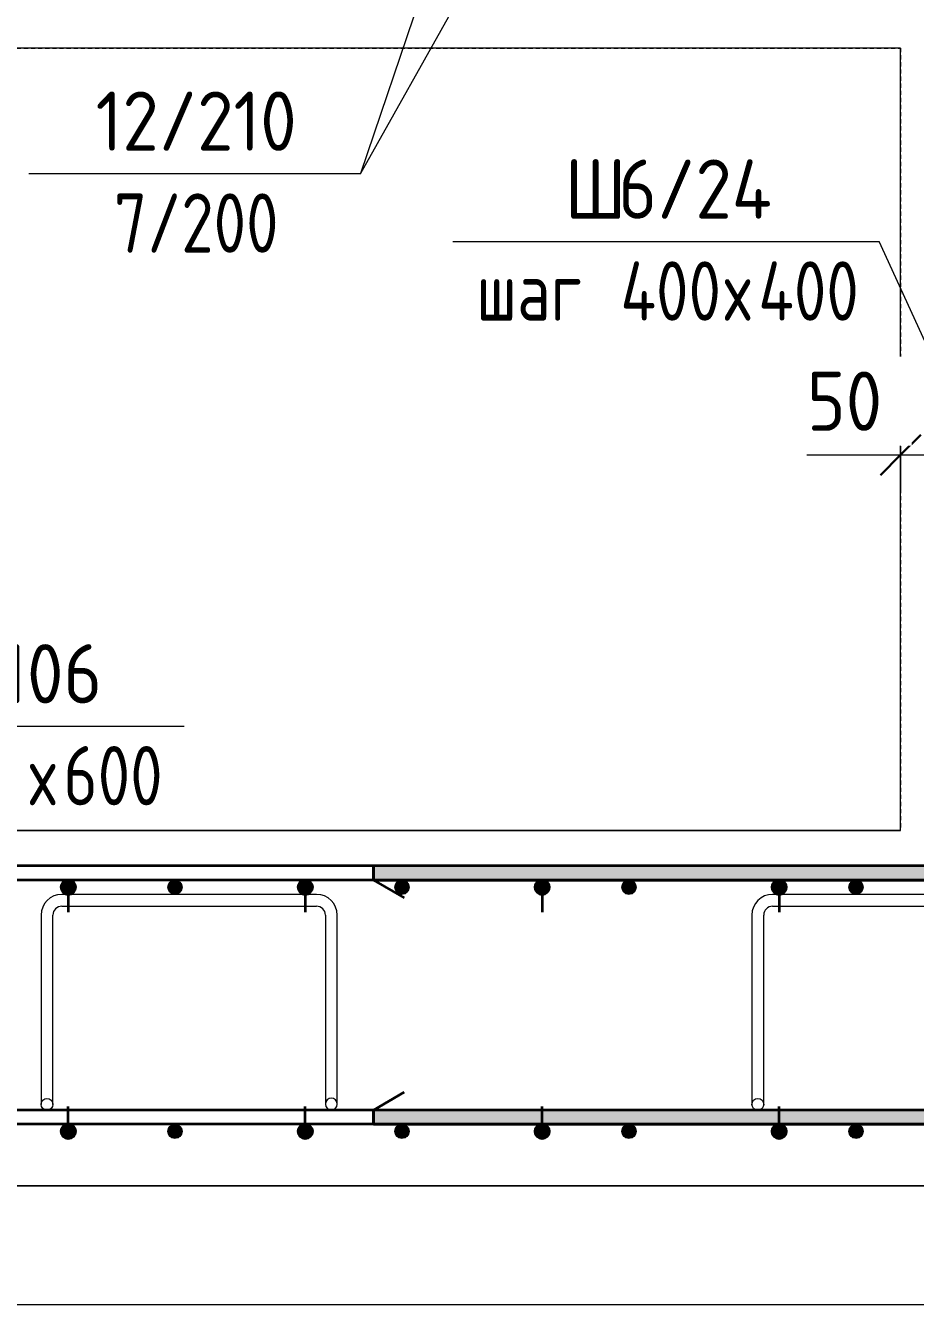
# Model space of a CAD drawing. Header units: millimetres. Extents: x -24758 to -3756, y -1583 to 75054.
# Drawn here: x -13233 to -12482, y -1280 to -201 of the extents above; entities that cross this region are included whole.
import ezdxf

# ---------------------------------------------------------------- set-up
doc = ezdxf.new("R2010")
doc.units = ezdxf.units.MM
doc.linetypes.add('01 Штриховая _4 мм_', pattern=[6, 3.5, -2.5])
for name, color, linetype, lineweight in [('AA_Dim', 7, 'Continuous', 9), ('AA_Dim-20', 7, 'Continuous', 9), ('AA_Oformlenie', 7, 'Continuous', 9), ('AA_Vinoska', 7, 'Continuous', 9), ('AF_Element', 7, 'Continuous', 60), ('AF_Element_Опалубка', 7, 'Continuous', 20), ('AF_Perekritie_Опалубка', 7, 'Continuous', 20), ('AF_Stena_Опалубка', 7, 'Continuous', 20), ('KR_Armatura', 7, 'Continuous', 20), ('KR_Armatura_Tonkie', 7, 'Continuous', 20), ('KR_Fundament', 7, 'Continuous', 20)]:
    doc.layers.add(name, color=color, linetype=linetype, lineweight=lineweight)
doc.styles.add('ISOCPEUR_1', font='isocpeur.ttf', dxfattribs={"width": 0.9, "height": 50})
doc.styles.add('ISOCPEUR_2', font='isocpeur.ttf', dxfattribs={"width": 0.8, "height": 50})
doc.dimstyles.new('01_Точн_3_знака__непрозр_', dxfattribs={"dimscale": 304.8, "dimtxt": 49.799059, "dimasz": 0.111549, "dimexe": 0.098425, "dimexo": 0.065617, "dimgap": 0.016404, "dimtad": 1, "dimdec": 3, "dimrnd": 0.001, "dimdsep": 46, "dimtxsty": 'ISOCPEUR_1', "dimblk1": 'OBLIQUE', "dimblk2": 'OBLIQUE', "dimsah": 1, "dimcen": 0.09, "dimdle": 0.098425, "dimazin": 0, "dimtfac": 1, "dimtdec": 4, "dimtix": 1, "dimtmove": 1, "dimatfit": 3, "dimfxl": 1, "dimtvp": 1, "dimtfill": 1, "dimtolj": 1, "dimtzin": 0, "dimlwd": 18, "dimlwe": 18, "dimarcsym": 2})

# ---------------------------------------------------------------- blocks, each defined once
blk = doc.blocks.new('Лестница тип 2 ед2 - Лестница тип 2 ед1-3683842-Сечение 2')
at = {"layer": 'AF_Element', "lineweight": 20}
for p, q in [((-21975.1, -220), (-23075.1, -220)), ((-21975.1, -880), (-21975.1, -220)), ((-23075.1, -880), (-21975.1, -880))]:
    blk.add_line(p, q, dxfattribs=at)
blk = doc.blocks.new('350_Стержень П торец СК-СГ _НесАрм_РабПлоск_ - 350_Стержень П торец СК-СГ _НесАрм_РабПлоск_-3713996-Сечение 2')
at = {"layer": 'KR_Armatura_Tonkie', "lineweight": 35}
for points in [[(-23677.6, -934), (-23676, -933.8), (-23674.6, -933.2), (-23673.3, -932.2), (-23672.4, -931), (-23671.8, -929.6), (-23671.6, -928), (-23671.8, -926.4), (-23672.4, -925), (-23673.3, -923.8), (-23674.6, -922.8), (-23676, -922.2), (-23677.6, -922), (-23679.1, -922.2), (-23680.6, -922.8), (-23681.8, -923.8), (-23682.8, -925), (-23683.4, -926.9), (-23683.6, -928), (-23683.4, -929.6), (-23682.8, -931), (-23681.8, -932.2), (-23680.6, -933.2), (-23679.1, -933.8)], [(-23677.6, -934), (-23676, -933.8), (-23674.6, -933.2), (-23673.3, -932.2), (-23672.4, -931), (-23671.8, -929.6), (-23671.6, -928), (-23671.8, -926.4), (-23672.4, -925), (-23673.3, -923.8), (-23674.6, -922.8), (-23676, -922.2), (-23677.6, -922), (-23679.1, -922.2), (-23680.6, -922.8), (-23681.8, -923.8), (-23682.8, -925), (-23683.4, -926.9), (-23683.6, -928), (-23683.4, -929.6), (-23682.8, -931), (-23681.8, -932.2), (-23680.6, -933.2), (-23679.1, -933.8)], [(-23677.6, -1140), (-23676, -1139.8), (-23674.6, -1139.2), (-23673.3, -1138.2), (-23672.4, -1137), (-23671.8, -1135.6), (-23671.6, -1134), (-23671.8, -1132.4), (-23672.4, -1131), (-23673.3, -1129.8), (-23674.6, -1128.8), (-23676, -1128.2), (-23677.6, -1128), (-23679.1, -1128.2), (-23680.6, -1128.8), (-23681.8, -1129.8), (-23682.8, -1131), (-23683.4, -1132.4), (-23683.6, -1134), (-23683.4, -1135.6), (-23682.8, -1137), (-23681.8, -1138.2), (-23680.6, -1139.2), (-23679.1, -1139.8), (-23677.6, -1140)], [(-23677.6, -1140), (-23676, -1139.8), (-23674.6, -1139.2), (-23673.3, -1138.2), (-23672.4, -1137), (-23671.8, -1135.6), (-23671.6, -1134), (-23671.8, -1132.4), (-23672.4, -1131), (-23673.3, -1129.8), (-23674.6, -1128.8), (-23676, -1128.2), (-23677.6, -1128), (-23679.1, -1128.2), (-23680.6, -1128.8), (-23681.8, -1129.8), (-23682.8, -1131), (-23683.4, -1132.4), (-23683.6, -1134), (-23683.4, -1135.6), (-23682.8, -1137), (-23681.8, -1138.2), (-23680.6, -1139.2), (-23679.1, -1139.8), (-23677.6, -1140)]]:
    blk.add_hatch(color=256, dxfattribs=at).paths.add_polyline_path(points)
at = {"layer": 'AA_Oformlenie'}
for centre, start, end in [((-23677.6, -928), 0, 180), ((-23677.6, -928), 180, 0), ((-23677.6, -1134), 0, 180), ((-23677.6, -1134), 180, 0)]:
    blk.add_arc(centre, 6, start, end, dxfattribs=at)
at = {"layer": 'KR_Armatura_Tonkie', "lineweight": 35}
for p, q in [((-23677.6, -934), (-23677.6, -949)), ((-23677.6, -1128), (-23677.6, -1113))]:
    blk.add_line(p, q, dxfattribs=at)
for centre in [(-23677.6, -928), (-23677.6, -1134)]:
    blk.add_circle(centre, 6, dxfattribs=at)
for centre, start, end in [((-23677.6, -928), 90, 270), ((-23677.6, -928), 270, 90), ((-23677.6, -1134), 90, 270), ((-23677.6, -1134), 270, 90)]:
    blk.add_arc(centre, 6, start, end, dxfattribs=at)
blk = doc.blocks.new('350_Стержень П торец СК-СГ _НесАрм_РабПлоск_ - 350_Стержень П торец СК-СГ _НесАрм_РабПлоск_-V3-Сечение 2')
at = {"layer": 'KR_Armatura_Tonkie', "lineweight": 35}
for p, q in [((-21862.1, -910), (-22420.1, -910)), ((-22420.1, -922), (-22420.1, -910)), ((-22420.1, -910), (-22420.1, -922)), ((-22420.1, -922), (-21862.1, -922)), ((-22420.1, -922), (-22394.1, -937)), ((-21832.1, -952), (-21832.1, -1086)), ((-21820.1, -1086), (-21820.1, -952)), ((-22420.1, -1116), (-22394.1, -1101)), ((-21862.1, -1116), (-22420.1, -1116)), ((-22420.1, -1116), (-22420.1, -1128)), ((-22420.1, -1128), (-22420.1, -1116)), ((-22420.1, -1128), (-21862.1, -1128))]:
    blk.add_line(p, q, dxfattribs=at)
at = {"layer": 'KR_Armatura_Tonkie', "lineweight": 35, "flags": 128}
for points in [[(-21820.1, -952), (-21822, -939.3), (-21827.7, -927.8), (-21836.6, -918.6), (-21847.9, -912.5), (-21860.5, -910), (-21862.1, -910)], [(-21862.1, -922), (-21851.4, -924), (-21842.1, -929.6), (-21835.5, -938.1), (-21832.3, -948.5), (-21832.1, -952)], [(-21862.1, -1128), (-21849.4, -1126), (-21837.9, -1120.3), (-21828.6, -1111.4), (-21822.5, -1100.1), (-21820.1, -1087.5), (-21820.1, -1086)], [(-21832.1, -1086), (-21834, -1096.7), (-21839.6, -1105.9), (-21848.2, -1112.6), (-21858.5, -1115.8), (-21862.1, -1116)]]:
    blk.add_lwpolyline(points, dxfattribs=at)
blk = doc.blocks.new('350_Стержень П торец СК-СГ _НесАрм_РабПлоск_ - 350_Стержень П торец СК-СГ _НесАрм_РабПлоск_-V4-Сечение 2')
at = {"layer": 'KR_Armatura_Tonkie', "lineweight": 35}
for points in [[(-22420.1, -922), (-21862.1, -921.8), (-21862.1, -910), (-22420.1, -910.2), (-22420.1, -921.8)], [(-21820.8, -952), (-21820.1, -952), (-21821.5, -941.1), (-21825.9, -930.7), (-21832.4, -922.3), (-21841.1, -915.6), (-21851.2, -911.4), (-21862.1, -910.2), (-21862.1, -922), (-21854.3, -923), (-21847.1, -926), (-21840.8, -930.8), (-21836, -937.3), (-21833.1, -944.3), (-21831.9, -952), (-21820.9, -952)], [(-21828.6, -1086), (-21820.1, -1086), (-21820.3, -952), (-21832.1, -952), (-21831.9, -1086), (-21829.1, -1086)], [(-21862.1, -1128), (-21850.4, -1126.2), (-21841.1, -1122.4), (-21832.4, -1115.7), (-21825.7, -1107), (-21821.5, -1096.9), (-21820.3, -1086), (-21832.1, -1086), (-21833.1, -1093.8), (-21836.1, -1101), (-21840.8, -1107.2), (-21847.4, -1112.1), (-21854.4, -1115), (-21862.1, -1116.2), (-21862.1, -1127.8)], [(-22294.2, -1128), (-21862.1, -1127.8), (-21862.1, -1116), (-22420.1, -1116.2), (-22420.1, -1128), (-22323.8, -1128)]]:
    blk.add_hatch(color=256, dxfattribs=at).paths.add_polyline_path(points)
for p, q in [((-21862.1, -910), (-22420.1, -910)), ((-22420.1, -922), (-22420.1, -910)), ((-22420.1, -910), (-22420.1, -922)), ((-22420.1, -922), (-21862.1, -922)), ((-22420.1, -922), (-22394.1, -937)), ((-21832.1, -952), (-21832.1, -1086)), ((-21820.1, -1086), (-21820.1, -952)), ((-22420.1, -1116), (-22394.1, -1101)), ((-21862.1, -1116), (-22420.1, -1116)), ((-22420.1, -1116), (-22420.1, -1128)), ((-22420.1, -1128), (-22420.1, -1116)), ((-22420.1, -1128), (-21862.1, -1128))]:
    blk.add_line(p, q, dxfattribs=at)
at = {"layer": 'KR_Armatura_Tonkie', "lineweight": 35, "flags": 128}
for points in [[(-21820.1, -952), (-21822, -939.3), (-21827.7, -927.8), (-21836.6, -918.6), (-21847.9, -912.5), (-21860.5, -910), (-21862.1, -910)], [(-21862.1, -922), (-21851.4, -924), (-21842.1, -929.6), (-21835.5, -938.1), (-21832.3, -948.5), (-21832.1, -952)], [(-21862.1, -1128), (-21849.4, -1126), (-21837.9, -1120.3), (-21828.6, -1111.4), (-21822.5, -1100.1), (-21820.1, -1087.5), (-21820.1, -1086)], [(-21832.1, -1086), (-21834, -1096.7), (-21839.6, -1105.9), (-21848.2, -1112.6), (-21858.5, -1115.8), (-21862.1, -1116)]]:
    blk.add_lwpolyline(points, dxfattribs=at)
blk = doc.blocks.new('ЭУ_Лягушка вид_2 - 12мм-3855215-Сечение 2')
at = {"layer": 'AA_Oformlenie'}
for p, q in [((-22468.1, -934), (-22683.1, -934)), ((-22683.1, -944), (-22468.1, -944)), ((-22700.6, -951.5), (-22700.6, -1111.2)), ((-22690.6, -1111.2), (-22690.6, -951.5)), ((-22460.6, -951.5), (-22460.6, -1111)), ((-22450.6, -1111), (-22450.6, -951.5))]:
    blk.add_line(p, q, dxfattribs=at)
blk.add_circle((-22695.6, -1111.2), 5, dxfattribs=at)
for centre, radius, start, end in [((-22683.1, -951.5), 17.5, 90, 180), ((-22468.1, -951.5), 17.5, 0, 90), ((-22683.1, -951.5), 7.5, 90, 180), ((-22468.1, -951.5), 7.5, 0, 90), ((-22455.6, -1111), 5, 90, 270), ((-22455.6, -1111), 5, 270, 90)]:
    blk.add_arc(centre, radius, start, end, dxfattribs=at)
blk = doc.blocks.new('DIMBLOCK19-Сечение 2')
at = {"layer": 'AA_Dim-20', "lineweight": 18, "transparency": 16777216}
for p, q in [((-12444.1, -594.8), (-12444.1, -533.2)), ((-12494.1, -559.1), (-12494.1, -593.2)), ((-12494.1, -563.2), (-12494.1, -559.1)), ((-12573.2, -563.2), (-12490, -563.2)), ((-12524.1, -563.2), (-12444.1, -563.2)), ((-12490, -563.2), (-12469.1, -563.2)), ((-12444.1, -563.2), (-12444.1, -594.8))]:
    blk.add_line(p, q, dxfattribs=at)
at = {"layer": 'AA_Dim-20', "lineweight": 30, "transparency": 16777216}
for p, q in [((-12494.1, -563.2), (-12477.1, -546.2)), ((-12444.1, -563.2), (-12427.1, -546.2)), ((-12494.1, -563.2), (-12511.1, -580.2)), ((-12444.1, -563.2), (-12461.1, -580.2))]:
    blk.add_line(p, q, dxfattribs=at)
at = {"layer": 'AA_Dim-20', "color": 0, "lineweight": 18, "transparency": 16777216, "insert": (-12573.2, -492.9), "char_height": 50, "width": 75.848, "attachment_point": 1, "line_spacing_factor": 1.149209, "style": 'ISOCPEUR_1', "bg_fill": 3, "box_fill_scale": 1.25, "bg_fill_color": 256, "bg_fill_true_color": 13158600, "bg_fill_transparency": 0}
blk.add_mtext('50', dxfattribs=at)
blk = doc.blocks.new('_Oblique')
at = {"color": 0, "linetype": 'ByBlock', "lineweight": -2}
blk.add_line((-0.5, -0.5), (0.5, 0.5), dxfattribs=at)
blk = doc.blocks.new('042_М_Арматуры - Диам длина поз _ Комментарий-2260297-Сечение 2')
at = {"layer": 'AA_Vinoska'}
blk.add_line((-22353.1, -383.1), (-21993.1, -383.1), dxfattribs=at)
blk = doc.blocks.new('042_М_Арматуры - Диам длина поз _ Комментарий полка 14-3923643-Сечение 2')
at = {"layer": 'AA_Vinoska'}
blk.add_line((-24031.6, -1360.9), (-23751.6, -1360.9), dxfattribs=at)

msp = doc.modelspace()

# ---------------------------------------------------------------- hatches: boundary and pattern name
at = {"layer": 'KR_Armatura'}
h = msp.add_hatch(color=256, dxfattribs=at)
edge = h.paths.add_edge_path()
edge.add_arc((-13106.6187, -928), 6, 0, 360)
for points in [[(-13109.6187, -933.1962), (-13103.6187, -933.1962), (-13100.6187, -928), (-13103.6187, -922.8038), (-13109.6187, -922.8038), (-13112.6187, -928)], [(-12911.9823, -933.1962), (-12908.9823, -928), (-12911.9823, -922.8038), (-12917.9823, -922.8038), (-12920.9823, -928), (-12917.9823, -933.1962)], [(-12726.3459, -933.1962), (-12720.3459, -933.1962), (-12717.3459, -928), (-12720.3459, -922.8038), (-12726.3459, -922.8038), (-12729.3459, -928)], [(-12528.7096, -933.1962), (-12525.7096, -928), (-12528.7096, -922.8038), (-12534.7096, -922.8038), (-12537.7096, -928), (-12534.7096, -933.1962)], [(-13109.6187, -1139.1962), (-13103.6187, -1139.1962), (-13100.6187, -1134), (-13103.6187, -1128.8038), (-13109.6187, -1128.8038), (-13112.6187, -1134)], [(-12917.9823, -1139.1962), (-12911.9823, -1139.1962), (-12908.9823, -1134), (-12911.9823, -1128.8038), (-12917.9823, -1128.8038), (-12920.9823, -1134)], [(-12724.4308, -1139.1962), (-12720.3459, -1139.1962), (-12717.3459, -1134), (-12720.3459, -1128.8038), (-12726.3459, -1128.8038), (-12729.3459, -1134), (-12726.3459, -1139.1962)], [(-12534.7096, -1139.1962), (-12528.7096, -1139.1962), (-12525.7096, -1134), (-12528.7096, -1128.8038), (-12534.7096, -1128.8038), (-12537.7096, -1134)]]:
    msp.add_hatch(color=256, dxfattribs=at).paths.add_polyline_path(points)
h = msp.add_hatch(color=256, dxfattribs=at)
edge = h.paths.add_edge_path()
edge.add_arc((-12914.9823, -928), 6, 0, 360)
h = msp.add_hatch(color=256, dxfattribs=at)
edge = h.paths.add_edge_path()
edge.add_arc((-12723.3459, -928), 6, 0, 360)
h = msp.add_hatch(color=256, dxfattribs=at)
edge = h.paths.add_edge_path()
edge.add_arc((-12531.7096, -928), 6, 0, 360)
h = msp.add_hatch(color=256, dxfattribs=at)
edge = h.paths.add_edge_path()
edge.add_arc((-13106.6187, -1134), 6, 0, 360)
h = msp.add_hatch(color=256, dxfattribs=at)
edge = h.paths.add_edge_path()
edge.add_arc((-12914.9823, -1134), 6, 0, 360)
h = msp.add_hatch(color=256, dxfattribs=at)
edge = h.paths.add_edge_path()
edge.add_arc((-12723.3459, -1134), 6, 0, 360)
h = msp.add_hatch(color=256, dxfattribs=at)
edge = h.paths.add_edge_path()
edge.add_arc((-12531.7096, -1134), 6, 0, 360)

# ---------------------------------------------------------------- linework, layer by layer
at = {"layer": 'AA_Vinoska'}
for p in [(-12868.0732, -84), (-12868.0732, -180)]:
    msp.add_line(p, (-12949.8625, -325.711), dxfattribs=at)
at = {"layer": 'AF_Perekritie_Опалубка', "linetype": '01 Штриховая _4 мм_'}
msp.add_line((-13594.0732, -220), (-12494.0732, -220), dxfattribs=at)
at = {"layer": 'AF_Perekritie_Опалубка', "lineweight": 9}
for p, q in [((-14494.0732, -1180), (-12294.0732, -1180)), ((-12294.0732, -1180), (-14494.0732, -1180))]:
    msp.add_line(p, q, dxfattribs=at)
at = {"layer": 'AF_Stena_Опалубка', "linetype": '01 Штриховая _4 мм_'}
msp.add_line((-12494.0732, -220), (-12494.0732, -880), dxfattribs=at)
at = {"layer": 'KR_Armatura'}
for p, q in [((-13109.6187, -922.8038), (-13112.6187, -928)), ((-13103.6187, -922.8038), (-13109.6187, -922.8038)), ((-13100.6187, -928), (-13103.6187, -922.8038)), ((-12917.9823, -922.8038), (-12920.9823, -928)), ((-12911.9823, -922.8038), (-12917.9823, -922.8038)), ((-12908.9823, -928), (-12911.9823, -922.8038)), ((-12726.3459, -922.8038), (-12729.3459, -928)), ((-12720.3459, -922.8038), (-12726.3459, -922.8038)), ((-12717.3459, -928), (-12720.3459, -922.8038)), ((-12534.7096, -922.8038), (-12537.7096, -928)), ((-12528.7096, -922.8038), (-12534.7096, -922.8038)), ((-12525.7096, -928), (-12528.7096, -922.8038)), ((-13112.6187, -928), (-13109.6187, -933.1962)), ((-13109.6187, -933.1962), (-13103.6187, -933.1962)), ((-13103.6187, -933.1962), (-13100.6187, -928)), ((-12920.9823, -928), (-12917.9823, -933.1962)), ((-12917.9823, -933.1962), (-12911.9823, -933.1962)), ((-12911.9823, -933.1962), (-12908.9823, -928)), ((-12729.3459, -928), (-12726.3459, -933.1962)), ((-12726.3459, -933.1962), (-12720.3459, -933.1962)), ((-12720.3459, -933.1962), (-12717.3459, -928)), ((-12537.7096, -928), (-12534.7096, -933.1962)), ((-12534.7096, -933.1962), (-12528.7096, -933.1962)), ((-12528.7096, -933.1962), (-12525.7096, -928)), ((-13109.6187, -1128.8038), (-13112.6187, -1134)), ((-13103.6187, -1128.8038), (-13109.6187, -1128.8038)), ((-13100.6187, -1134), (-13103.6187, -1128.8038)), ((-12917.9823, -1128.8038), (-12920.9823, -1134)), ((-12911.9823, -1128.8038), (-12917.9823, -1128.8038)), ((-12908.9823, -1134), (-12911.9823, -1128.8038)), ((-12726.3459, -1128.8038), (-12729.3459, -1134)), ((-12720.3459, -1128.8038), (-12726.3459, -1128.8038)), ((-12717.3459, -1134), (-12720.3459, -1128.8038)), ((-12534.7096, -1128.8038), (-12537.7096, -1134)), ((-12528.7096, -1128.8038), (-12534.7096, -1128.8038)), ((-12525.7096, -1134), (-12528.7096, -1128.8038)), ((-13112.6187, -1134), (-13109.6187, -1139.1962)), ((-13109.6187, -1139.1962), (-13103.6187, -1139.1962)), ((-13103.6187, -1139.1962), (-13100.6187, -1134)), ((-12920.9823, -1134), (-12917.9823, -1139.1962)), ((-12917.9823, -1139.1962), (-12911.9823, -1139.1962)), ((-12911.9823, -1139.1962), (-12908.9823, -1134)), ((-12729.3459, -1134), (-12726.3459, -1139.1962)), ((-12726.3459, -1139.1962), (-12724.4308, -1139.1962)), ((-12724.4308, -1139.1962), (-12720.3459, -1139.1962)), ((-12720.3459, -1139.1962), (-12717.3459, -1134)), ((-12537.7096, -1134), (-12534.7096, -1139.1962)), ((-12534.7096, -1139.1962), (-12528.7096, -1139.1962)), ((-12528.7096, -1139.1962), (-12525.7096, -1134))]:
    msp.add_line(p, q, dxfattribs=at)
for centre in [(-13106.6187, -928), (-12914.9823, -928), (-12723.3459, -928), (-12531.7096, -928), (-13106.6187, -1134), (-12914.9823, -1134), (-12723.3459, -1134), (-12531.7096, -1134)]:
    msp.add_circle(centre, 6, dxfattribs=at)
at = {"layer": 'KR_Armatura_Tonkie', "lineweight": 35}
for p, q in [((-12334.0732, -910), (-14454.0732, -910)), ((-12334.0732, -922), (-14454.0732, -922)), ((-12334.0732, -1116), (-14454.0732, -1116)), ((-12334.0732, -1128), (-14454.0732, -1128))]:
    msp.add_line(p, q, dxfattribs=at)
at = {"layer": 'KR_Fundament'}
for p, q in [((-12494.0732, -880), (-13594.0732, -880)), ((-14594.0732, -1280), (-12294.0732, -1280))]:
    msp.add_line(p, q, dxfattribs=at)

# ---------------------------------------------------------------- block references
at = {"layer": 'AA_Oformlenie'}
for p in [(9480.9884, 0), (10080.9884, 0)]:
    msp.add_blockref('ЭУ_Лягушка вид_2 - 12мм-3855215-Сечение 2', p, dxfattribs=at)
at = {"layer": 'AA_Vinoska'}
for name, p in [('042_М_Арматуры - Диам длина поз _ Комментарий полка 14-3923643-Сечение 2', (10801.7858, 1035.2282)), ('042_М_Арматуры - Диам длина поз _ Комментарий-2260297-Сечение 2', (9480.9884, 0)), ('042_М_Арматуры - Диам длина поз _ Комментарий-2260297-Сечение 2', (8894.4086, -408.9072))]:
    msp.add_blockref(name, p, dxfattribs=at)
at = {"layer": 'AF_Element_Опалубка'}
msp.add_blockref('Лестница тип 2 ед2 - Лестница тип 2 ед1-3683842-Сечение 2', (9480.9884, 0), dxfattribs=at)
at = {"layer": 'KR_Armatura_Tonkie', "lineweight": 35}
for name, p in [('350_Стержень П торец СК-СГ _НесАрм_РабПлоск_ - 350_Стержень П торец СК-СГ _НесАрм_РабПлоск_-V3-Сечение 2', (9480.9884, 0)), ('350_Стержень П торец СК-СГ _НесАрм_РабПлоск_ - 350_Стержень П торец СК-СГ _НесАрм_РабПлоск_-V3-Сечение 2', (9480.9884, 0)), ('350_Стержень П торец СК-СГ _НесАрм_РабПлоск_ - 350_Стержень П торец СК-СГ _НесАрм_РабПлоск_-V3-Сечение 2', (9480.9884, 0)), ('350_Стержень П торец СК-СГ _НесАрм_РабПлоск_ - 350_Стержень П торец СК-СГ _НесАрм_РабПлоск_-V3-Сечение 2', (9480.9884, 0)), ('350_Стержень П торец СК-СГ _НесАрм_РабПлоск_ - 350_Стержень П торец СК-СГ _НесАрм_РабПлоск_-V4-Сечение 2', (9480.9884, 0)), ('350_Стержень П торец СК-СГ _НесАрм_РабПлоск_ - 350_Стержень П торец СК-СГ _НесАрм_РабПлоск_-3713996-Сечение 2', (10480.9884, 0)), ('350_Стержень П торец СК-СГ _НесАрм_РабПлоск_ - 350_Стержень П торец СК-СГ _НесАрм_РабПлоск_-3713996-Сечение 2', (10680.9884, 0)), ('350_Стержень П торец СК-СГ _НесАрм_РабПлоск_ - 350_Стержень П торец СК-СГ _НесАрм_РабПлоск_-3713996-Сечение 2', (10880.9884, 0)), ('350_Стержень П торец СК-СГ _НесАрм_РабПлоск_ - 350_Стержень П торец СК-СГ _НесАрм_РабПлоск_-3713996-Сечение 2', (11080.9884, 0))]:
    msp.add_blockref(name, p, dxfattribs=at)

# ---------------------------------------------------------------- texts
at = {"layer": 'AA_Vinoska', "char_height": 50, "attachment_point": 1}
for s, insert, width, style in [('12/210', (-13173.5497, -256.629), 210.683475, 'ISOCPEUR_1'), ('\\fISOCPEUR|b0|i0|c204|p34|;\\W.9;Ш', (-12777.5604, -313.9782), 54.835425, 'ISOCPEUR_1'), ('6/24', (-12732.3166, -313.9782), 160.177163, 'ISOCPEUR_1'), ('7/200', (-13158.0697, -342.61), 173.1645, 'ISOCPEUR_2'), (' 400', (-12756.0521, -399.9593), 137.2489, 'ISOCPEUR_2'), ('400', (-12614.2354, -399.9593), 107.7468, 'ISOCPEUR_2'), ('шаг', (-12852.3604, -399.9593), 116.7257, 'ISOCPEUR_2'), ('\\fISOCPEUR|b0|i0|c204|p34|;\\W.8;х', (-12642.8104, -399.9593), 34.6329, 'ISOCPEUR_2'), ('10/106', (-13339.7764, -722.8854), 210.683475, 'ISOCPEUR_1'), ('600', (-13200.7902, -808.8665), 103.8987, 'ISOCPEUR_2'), ('\\fISOCPEUR|b0|i0|c204|p34|;\\W.8;х', (-13229.3652, -808.8665), 34.6329, 'ISOCPEUR_2')]:
    msp.add_mtext(s, dxfattribs=dict(at, insert=insert, width=width, style=style))

# ---------------------------------------------------------------- next in the draw order: dimensions: what is measured, and where the dimension line sits
at = {"layer": 'AA_Dim', "lineweight": 18}
dim = msp.add_linear_dim(base=(-12444.0732, -563.187), p1=(-12494.0732, -539.1454), p2=(-12444.0732, -614.8057), dimstyle='01_Точн_3_знака__непрозр_', override={"dimpost": '<>', "dimfxl": 90.688922}, dxfattribs=at)
dim.commit()
dim.dimension.update_dxf_attribs({"geometry": 'DIMBLOCK19-Сечение 2', "text_midpoint": (-12535.2725, -526.1976), "dimtype": 160})

# ---------------------------------------------------------------- next in the draw order: linework, layer by layer
at = {"layer": 'AA_Vinoska'}
msp.add_line((-12467.1397, -481.3631), (-12512.0732, -383.0603), dxfattribs=at)

doc.saveas('drawing.dxf')
